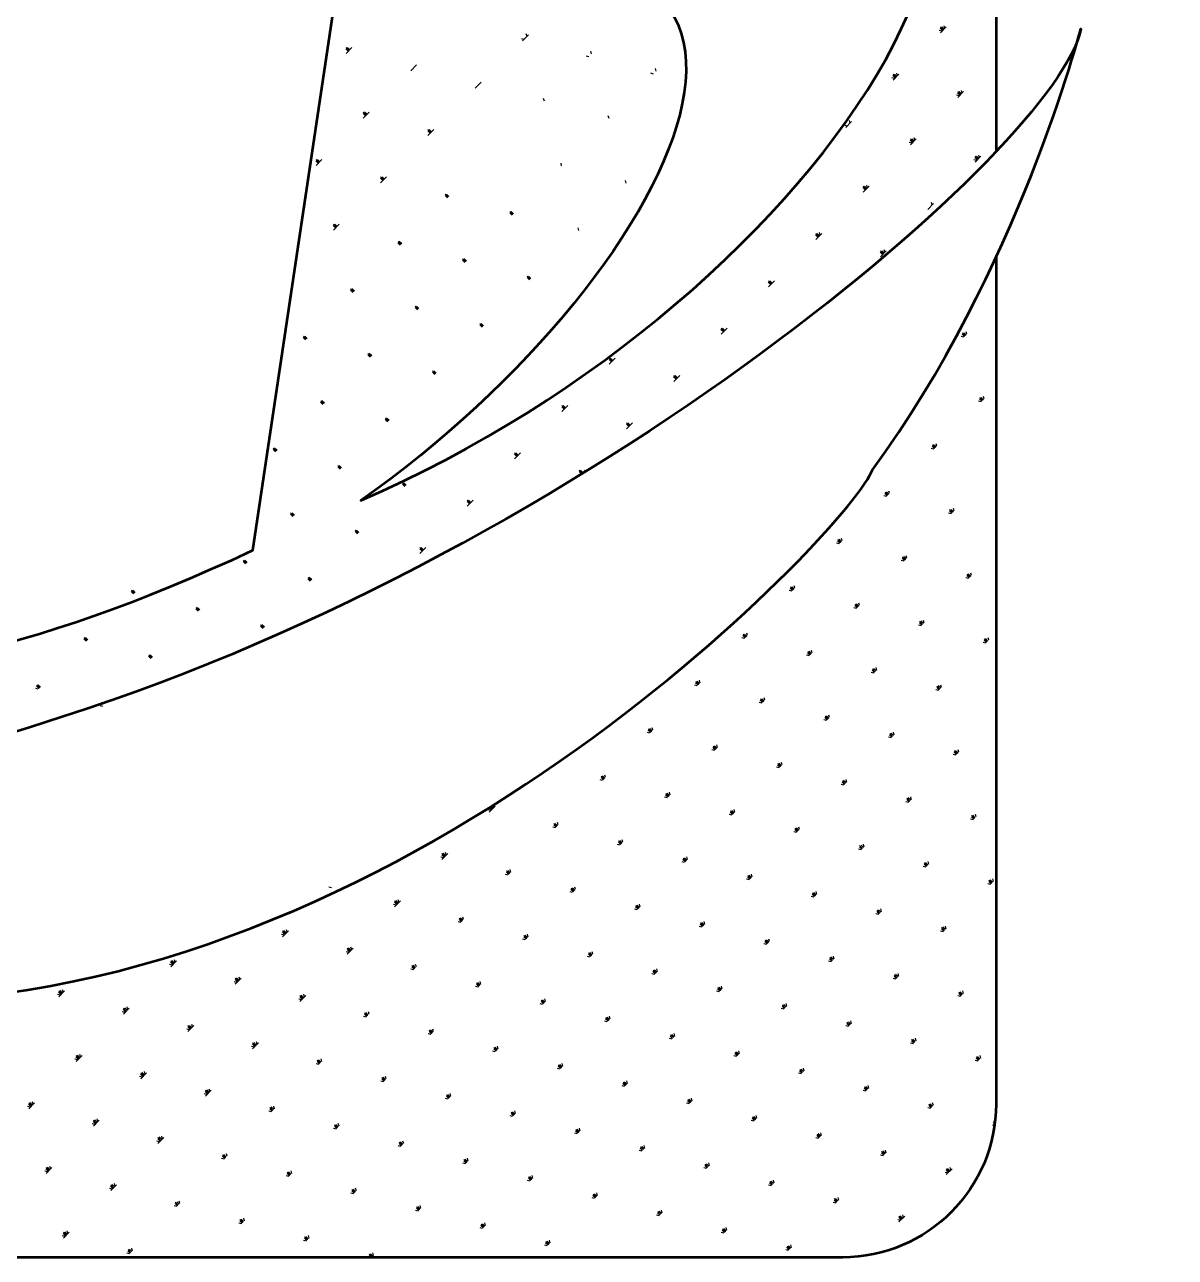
# Model space of a CAD drawing. Extents: x 54907 to 703237, y -798661 to -546661.
# Drawn here: x 483617 to 485242, y -551597 to -549857 of the extents above; entities that cross this region are included whole.
import ezdxf

# ---------------------------------------------------------------- set-up
doc = ezdxf.new("R2010")
doc.units = 0
doc.header["$LTSCALE"] = 1000
doc.header["$MEASUREMENT"] = 0
doc.layers.add('PUB_TITLE', color=4, linetype='Continuous')

msp = doc.modelspace()

# ---------------------------------------------------------------- linework, layer by layer
at = {"layer": 'PUB_TITLE', "color": 4}
for p, q in [((484913.2, -549865.1), (484909.9, -549861.7)), ((484914.3, -549864), (484910.1, -549859.9)), ((484910.1, -549868.2), (484918.5, -549859.9)), ((484915.3, -549863), (484912, -549859.6)), ((484916.4, -549861.9), (484915.4, -549858.3)), ((484322.1, -549877.5), (484318.5, -549876.5)), ((484320.1, -549879.6), (484328.4, -549871.2)), ((484326.3, -549873.3), (484325.3, -549869.6)), ((484912.2, -549866.1), (484908.5, -549865.1)), ((484073.8, -549894.3), (484070.5, -549891)), ((484074.9, -549893.3), (484070.7, -549889.1)), ((484070.7, -549897.5), (484079, -549889.1)), ((484075.9, -549892.2), (484072.6, -549888.9)), ((484417.6, -549897.8), (484416.6, -549894.1)), ((484162, -549921.9), (484170.3, -549913.6)), ((484413.4, -549901.9), (484409.8, -549901)), ((484504.7, -549926.4), (484501.1, -549925.4)), ((484508.9, -549922.2), (484507.9, -549918.6)), ((484845.4, -549932.9), (484841.7, -549932)), ((484846.4, -549931.9), (484843.1, -549928.6)), ((484847.5, -549930.9), (484843.3, -549926.7)), ((484843.3, -549935), (484851.6, -549926.7)), ((484848.5, -549929.8), (484845.2, -549926.5)), ((484849.5, -549928.8), (484848.6, -549925.1)), ((484253.2, -549946.4), (484261.6, -549938)), ((484938.7, -549955.3), (484934.6, -549951.1)), ((484934.6, -549959.5), (484942.9, -549951.1)), ((484939.8, -549954.3), (484936.4, -549950.9)), ((484940.8, -549953.2), (484939.8, -549949.6)), ((484350.8, -549964.6), (484349.8, -549960.9)), ((484936.7, -549957.4), (484933, -549956.4)), ((484937.7, -549956.4), (484934.4, -549953)), ((484098.3, -549985.6), (484094.9, -549982.3)), ((484099.3, -549984.6), (484095.1, -549980.4)), ((484095.1, -549988.7), (484103.5, -549980.4)), ((484100.4, -549983.5), (484097, -549980.2)), ((484442.1, -549989), (484441.1, -549985.4)), ((484778.5, -549999.8), (484774.9, -549998.8)), ((484776.5, -550001.9), (484784.8, -549993.5)), ((484782.7, -549995.6), (484781.7, -549991.9)), ((484189.6, -550010.1), (484186.2, -550006.7)), ((484190.6, -550009), (484186.4, -550004.8)), ((484186.4, -550013.2), (484194.8, -550004.8)), ((484191.6, -550008), (484188.3, -550004.6)), ((484870.9, -550023.2), (484867.5, -550019.8)), ((484871.9, -550022.1), (484867.7, -550018)), ((484867.7, -550026.3), (484876.1, -550018)), ((484873, -550021.1), (484869.6, -550017.7)), ((484874, -550020), (484873, -550016.4)), ((484869.8, -550024.2), (484866.2, -550023.2)), ((484031.4, -550052.4), (484028.1, -550049.1)), ((484032.5, -550051.4), (484028.3, -550047.2)), ((484028.3, -550055.6), (484036.7, -550047.2)), ((484033.5, -550050.3), (484030.2, -550047)), ((484375.2, -550055.9), (484374.3, -550052.2)), ((484961.1, -550048.7), (484957.5, -550047.7)), ((484962.2, -550047.6), (484958.8, -550044.3)), ((484963.2, -550046.6), (484959, -550042.4)), ((484959, -550050.8), (484967.4, -550042.4)), ((484964.2, -550045.5), (484960.9, -550042.2)), ((484965.3, -550044.5), (484964.3, -550040.9)), ((484122.7, -550076.9), (484119.4, -550073.6)), ((484123.8, -550075.8), (484119.6, -550071.7)), ((484119.6, -550080), (484127.9, -550071.7)), ((484124.8, -550074.8), (484121.5, -550071.5)), ((484466.5, -550080.3), (484465.5, -550076.7)), ((484804.1, -550090), (484800.7, -550086.7)), ((484805.1, -550089), (484800.9, -550084.8)), ((484800.9, -550093.1), (484809.3, -550084.8)), ((484806.1, -550087.9), (484802.8, -550084.6)), ((484807.2, -550086.9), (484806.2, -550083.2)), ((484214, -550101.3), (484210.7, -550098)), ((484215.1, -550100.3), (484210.9, -550096.1)), ((484216.1, -550099.3), (484212.8, -550095.9)), ((484898.5, -550111.3), (484897.5, -550107.7)), ((484305.3, -550125.8), (484301.9, -550122.5)), ((484306.3, -550124.8), (484302.2, -550120.6)), ((484307.4, -550123.7), (484304, -550120.4)), ((484892.2, -550117.6), (484900.6, -550109.2)), ((484055.9, -550143.7), (484052.6, -550140.4)), ((484057, -550142.7), (484052.8, -550138.5)), ((484052.8, -550146.8), (484061.1, -550138.5)), ((484058, -550141.6), (484054.7, -550138.3)), ((484399.7, -550147.1), (484398.7, -550143.5)), ((484737.2, -550156.8), (484733.9, -550153.5)), ((484738.3, -550155.8), (484734.1, -550151.6)), ((484734.1, -550160), (484742.5, -550151.6)), ((484739.3, -550154.7), (484736, -550151.4)), ((484740.4, -550153.7), (484739.4, -550150)), ((484147.2, -550168.2), (484143.8, -550164.8)), ((484148.2, -550167.1), (484144.1, -550163)), ((484149.3, -550166.1), (484145.9, -550162.7)), ((484828.5, -550181.3), (484825.2, -550177.9)), ((484829.6, -550180.2), (484825.4, -550176.1)), ((484825.4, -550184.4), (484833.7, -550176.1)), ((484830.6, -550179.2), (484827.3, -550175.8)), ((484831.6, -550178.1), (484830.7, -550174.5)), ((484238.5, -550192.6), (484235.1, -550189.3)), ((484239.5, -550191.6), (484235.3, -550187.4)), ((484240.6, -550190.5), (484237.2, -550187.2)), ((484330.8, -550216), (484326.6, -550211.9)), ((484331.8, -550215), (484328.5, -550211.7)), ((484081.4, -550233.9), (484077.2, -550229.8)), ((484082.5, -550232.9), (484079.1, -550229.6)), ((484329.7, -550217.1), (484326.4, -550213.7)), ((484670.4, -550223.6), (484667.1, -550220.3)), ((484671.5, -550222.6), (484667.3, -550218.4)), ((484667.3, -550226.8), (484675.6, -550218.4)), ((484672.5, -550221.6), (484669.2, -550218.2)), ((484080.4, -550235), (484077, -550231.7)), ((484171.6, -550259.5), (484168.3, -550256.1)), ((484172.7, -550258.4), (484168.5, -550254.2)), ((484173.7, -550257.4), (484170.4, -550254)), ((484262.9, -550283.9), (484259.6, -550280.6)), ((484264, -550282.9), (484259.8, -550278.7)), ((484265, -550281.8), (484261.7, -550278.5)), ((484013.5, -550301.8), (484010.2, -550298.5)), ((484014.6, -550300.8), (484010.4, -550296.6)), ((484015.6, -550299.7), (484012.3, -550296.4)), ((484603.6, -550290.5), (484600.2, -550287.1)), ((484604.6, -550289.4), (484600.5, -550285.2)), ((484600.5, -550293.6), (484608.8, -550285.2)), ((484605.7, -550288.4), (484602.3, -550285)), ((484943.2, -550298.1), (484939.6, -550297.1)), ((484944.2, -550297), (484940.9, -550293.7)), ((484945.3, -550296), (484941.1, -550291.8)), ((484946.3, -550294.9), (484943, -550291.6)), ((484947.4, -550293.9), (484946.4, -550290.2)), ((484104.8, -550326.3), (484101.5, -550322.9)), ((484105.9, -550325.2), (484101.7, -550321.1)), ((484106.9, -550324.2), (484103.6, -550320.8)), ((484445.5, -550332.8), (484442.1, -550329.5)), ((484446.5, -550331.8), (484442.4, -550327.6)), ((484442.4, -550336), (484450.7, -550327.6)), ((484447.6, -550330.7), (484444.2, -550327.4)), ((484196.1, -550350.7), (484192.8, -550347.4)), ((484197.1, -550349.7), (484193, -550345.5)), ((484198.2, -550348.6), (484194.9, -550345.3)), ((484537.8, -550356.2), (484533.6, -550352.1)), ((484533.6, -550360.4), (484542, -550352.1)), ((484538.9, -550355.2), (484535.5, -550351.9)), ((484536.8, -550357.3), (484533.4, -550353.9)), ((484968.7, -550388.3), (484965.4, -550385)), ((484969.8, -550387.3), (484965.6, -550383.1)), ((484970.8, -550386.2), (484967.5, -550382.9)), ((484971.8, -550385.2), (484970.9, -550381.5)), ((484038, -550393.1), (484034.7, -550389.8)), ((484039, -550392.1), (484034.9, -550387.9)), ((484040.1, -550391), (484036.7, -550387.7)), ((484378.7, -550399.6), (484375.3, -550396.3)), ((484379.7, -550398.6), (484375.5, -550394.4)), ((484375.5, -550402.8), (484383.9, -550394.4)), ((484380.8, -550397.6), (484377.4, -550394.2)), ((484967.7, -550389.3), (484964, -550388.4)), ((484129.3, -550417.6), (484125.9, -550414.2)), ((484130.3, -550416.5), (484126.2, -550412.3)), ((484131.4, -550415.5), (484128, -550412.1)), ((484469.9, -550424.1), (484466.6, -550420.8)), ((484471, -550423.1), (484466.8, -550418.9)), ((484466.8, -550427.2), (484475.2, -550418.9)), ((484472, -550422), (484468.7, -550418.7)), ((483971.2, -550459.9), (483967.8, -550456.6)), ((483972.2, -550458.9), (483968, -550454.7)), ((483973.3, -550457.8), (483969.9, -550454.5)), ((484900.8, -550456.2), (484897.2, -550455.2)), ((484901.9, -550455.1), (484898.5, -550451.8)), ((484902.9, -550454.1), (484898.8, -550449.9)), ((484904, -550453), (484900.6, -550449.7)), ((484905, -550452), (484904, -550448.3)), ((484311.8, -550466.5), (484308.5, -550463.1)), ((484312.9, -550465.4), (484308.7, -550461.2)), ((484308.7, -550469.6), (484317.1, -550461.2)), ((484313.9, -550464.4), (484310.6, -550461)), ((484062.5, -550484.4), (484059.1, -550481)), ((484063.5, -550483.3), (484059.3, -550479.2)), ((484064.5, -550482.3), (484061.2, -550478.9)), ((484403.1, -550490.9), (484399.8, -550487.6)), ((484404.2, -550489.9), (484400, -550485.7)), ((484400, -550494.1), (484408.3, -550485.7)), ((484405.2, -550488.8), (484401.9, -550485.5)), ((484988.8, -550479.7), (484988.5, -550479.6)), ((484153.7, -550508.8), (484150.4, -550505.5)), ((484154.8, -550507.8), (484150.6, -550503.6)), ((484155.8, -550506.7), (484152.5, -550503.4)), ((484834, -550523), (484830.4, -550522)), ((484835.1, -550521.9), (484831.7, -550518.6)), ((484836.1, -550520.9), (484831.9, -550516.7)), ((484837.2, -550519.9), (484833.8, -550516.5)), ((484838.2, -550518.8), (484837.2, -550515.2)), ((484245, -550533.3), (484241.7, -550530)), ((484246.1, -550532.2), (484241.9, -550528.1)), ((484241.9, -550536.4), (484250.2, -550528.1)), ((484247.1, -550531.2), (484243.8, -550527.9)), ((484926.3, -550546.4), (484923, -550543.1)), ((484927.4, -550545.4), (484923.2, -550541.2)), ((484928.4, -550544.3), (484925.1, -550541)), ((484929.5, -550543.3), (484928.5, -550539.6)), ((483995.6, -550551.2), (483992.3, -550547.9)), ((483996.7, -550550.2), (483992.5, -550546)), ((483997.7, -550549.1), (483994.4, -550545.8)), ((484925.3, -550547.4), (484921.6, -550546.5)), ((484086.9, -550575.7), (484083.6, -550572.3)), ((484088, -550574.6), (484083.8, -550570.4)), ((484089, -550573.6), (484085.7, -550570.2)), ((484179.2, -550599.1), (484175.1, -550594.9)), ((484175.1, -550603.2), (484183.4, -550594.9)), ((484180.3, -550598), (484176.9, -550594.7)), ((484767.2, -550589.8), (484763.5, -550588.8)), ((484768.2, -550588.8), (484764.9, -550585.4)), ((484769.3, -550587.7), (484765.1, -550583.5)), ((484770.3, -550586.7), (484767, -550583.3)), ((484771.4, -550585.6), (484770.4, -550582)), ((483929.9, -550617), (483925.7, -550612.8)), ((483930.9, -550615.9), (483927.6, -550612.6)), ((484178.2, -550600.1), (484174.9, -550596.8)), ((484858.5, -550614.3), (484854.8, -550613.3)), ((484859.5, -550613.2), (484856.2, -550609.9)), ((484860.6, -550612.2), (484856.4, -550608)), ((484861.6, -550611.1), (484858.3, -550607.8)), ((484862.7, -550610.1), (484861.7, -550606.4)), ((483928.8, -550618), (483925.5, -550614.7)), ((484020.1, -550642.5), (484016.8, -550639.1)), ((484021.1, -550641.4), (484017, -550637.3)), ((484022.2, -550640.4), (484018.8, -550637)), ((484949.8, -550638.7), (484946.1, -550637.7)), ((484950.8, -550637.7), (484947.5, -550634.3)), ((484951.8, -550636.6), (484947.7, -550632.5)), ((484952.9, -550635.6), (484949.5, -550632.2)), ((484953.9, -550634.5), (484953, -550630.9)), ((483770.7, -550660.4), (483767.4, -550657)), ((483771.8, -550659.3), (483767.6, -550655.2)), ((483772.8, -550658.3), (483769.5, -550655)), ((484700.4, -550656.6), (484696.7, -550655.6)), ((484701.4, -550655.6), (484698.1, -550652.2)), ((484702.5, -550654.5), (484698.3, -550650.4)), ((484703.5, -550653.5), (484700.2, -550650.2)), ((484704.6, -550652.5), (484703.6, -550648.8)), ((483862, -550684.8), (483858.7, -550681.5)), ((483863, -550683.8), (483858.9, -550679.6)), ((483864.1, -550682.8), (483860.7, -550679.4)), ((484791.7, -550681.1), (484788, -550680.1)), ((484792.7, -550680), (484789.4, -550676.7)), ((484793.7, -550679), (484789.6, -550674.8)), ((484794.8, -550678), (484791.4, -550674.6)), ((484795.8, -550676.9), (484794.9, -550673.3)), ((484885, -550703.5), (484880.8, -550699.3)), ((484886.1, -550702.4), (484882.7, -550699.1)), ((484887.1, -550701.4), (484886.1, -550697.7)), ((483953.3, -550709.3), (483949.9, -550706)), ((483954.3, -550708.3), (483950.1, -550704.1)), ((483955.4, -550707.2), (483952, -550703.9)), ((484635.6, -550721.4), (484631.5, -550717.2)), ((484636.7, -550720.3), (484633.3, -550717)), ((484637.7, -550719.3), (484636.8, -550715.6)), ((484882.9, -550705.5), (484879.3, -550704.6)), ((484884, -550704.5), (484880.6, -550701.2)), ((483703.9, -550727.2), (483700.6, -550723.9)), ((483704.9, -550726.2), (483700.8, -550722)), ((483706, -550725.1), (483702.6, -550721.8)), ((484633.6, -550723.4), (484629.9, -550722.5)), ((484634.6, -550722.4), (484631.3, -550719.1)), ((484974.2, -550730), (484970.6, -550729)), ((484975.3, -550729), (484971.9, -550725.6)), ((484976.3, -550727.9), (484972.1, -550723.7)), ((484977.3, -550726.9), (484974, -550723.5)), ((484978.4, -550725.8), (484977.4, -550722.2)), ((483795.2, -550751.7), (483791.8, -550748.3)), ((483796.2, -550750.6), (483792, -550746.4)), ((483797.3, -550749.6), (483793.9, -550746.2)), ((484724.8, -550747.9), (484721.2, -550746.9)), ((484725.9, -550746.9), (484722.5, -550743.5)), ((484726.9, -550745.8), (484722.7, -550741.6)), ((484728, -550744.8), (484724.6, -550741.4)), ((484729, -550743.7), (484728, -550740.1)), ((484817.2, -550771.3), (484813.8, -550768)), ((484818.2, -550770.3), (484814, -550766.1)), ((484819.2, -550769.2), (484815.9, -550765.9)), ((484820.3, -550768.2), (484819.3, -550764.5)), ((484567.8, -550789.2), (484564.4, -550785.9)), ((484568.8, -550788.2), (484564.6, -550784)), ((484569.9, -550787.1), (484566.5, -550783.8)), ((484570.9, -550786.1), (484569.9, -550782.4)), ((484816.1, -550772.4), (484812.5, -550771.4)), ((483636, -550795.1), (483632.4, -550794.1)), ((483637.1, -550794), (483633.7, -550790.7)), ((483638.1, -550793), (483633.9, -550788.8)), ((483639.2, -550791.9), (483635.8, -550788.6)), ((484566.7, -550790.3), (484563.1, -550789.3)), ((484907.4, -550796.8), (484903.7, -550795.8)), ((484908.4, -550795.8), (484905.1, -550792.4)), ((484909.5, -550794.7), (484905.3, -550790.6)), ((484910.5, -550793.7), (484907.2, -550790.4)), ((484911.6, -550792.6), (484910.6, -550789)), ((483727.3, -550819.5), (483723.7, -550818.5)), ((483725.5, -550815.6), (483725, -550815.1)), ((483727, -550815.1), (483725.2, -550813.3)), ((483728.6, -550814.5), (483727.1, -550813.1)), ((484658, -550814.7), (484654.4, -550813.8)), ((484659.1, -550813.7), (484655.7, -550810.3)), ((484660.1, -550812.6), (484655.9, -550808.5)), ((484661.1, -550811.6), (484657.8, -550808.3)), ((484662.2, -550810.6), (484661.2, -550806.9)), ((484749.3, -550839.2), (484745.6, -550838.2)), ((484750.3, -550838.1), (484747, -550834.8)), ((484751.4, -550837.1), (484747.2, -550832.9)), ((484752.4, -550836.1), (484749.1, -550832.7)), ((484753.5, -550835), (484752.5, -550831.4)), ((484499.9, -550857.1), (484496.3, -550856.1)), ((484501, -550856), (484497.6, -550852.7)), ((484502, -550855), (484497.8, -550850.8)), ((484503, -550854), (484499.7, -550850.6)), ((484504.1, -550852.9), (484503.1, -550849.3)), ((484844.7, -550859.5), (484843.8, -550855.8)), ((484595.4, -550877.4), (484594.4, -550873.7)), ((484840.6, -550863.6), (484836.9, -550862.7)), ((484841.6, -550862.6), (484838.3, -550859.3)), ((484842.7, -550861.6), (484838.5, -550857.4)), ((484843.7, -550860.5), (484840.4, -550857.2)), ((484591.2, -550881.6), (484587.5, -550880.6)), ((484592.2, -550880.5), (484588.9, -550877.2)), ((484593.3, -550879.5), (484589.1, -550875.3)), ((484594.3, -550878.4), (484591, -550875.1)), ((484931.9, -550888.1), (484928.2, -550887.1)), ((484932.9, -550887.1), (484929.6, -550883.7)), ((484933.9, -550886), (484929.8, -550881.8)), ((484935, -550885), (484931.6, -550881.6)), ((484936, -550883.9), (484935.1, -550880.3)), ((484682.5, -550906), (484678.8, -550905)), ((484683.5, -550905), (484680.2, -550901.6)), ((484684.6, -550903.9), (484680.4, -550899.7)), ((484685.6, -550902.9), (484682.3, -550899.5)), ((484686.6, -550901.8), (484685.7, -550898.2)), ((484433.1, -550923.9), (484429.4, -550922.9)), ((484434.1, -550922.9), (484430.8, -550919.5)), ((484435.2, -550921.8), (484431, -550917.6)), ((484436.2, -550920.8), (484432.9, -550917.4)), ((484437.3, -550919.7), (484436.3, -550916.1)), ((484774.8, -550929.4), (484771.5, -550926.1)), ((484775.8, -550928.4), (484771.7, -550924.2)), ((484776.9, -550927.3), (484773.5, -550924)), ((484777.9, -550926.3), (484776.9, -550922.6)), ((484525.4, -550947.3), (484522.1, -550944)), ((484526.5, -550946.3), (484522.3, -550942.1)), ((484527.5, -550945.2), (484524.2, -550941.9)), ((484528.5, -550944.2), (484527.6, -550940.5)), ((484773.8, -550930.5), (484770.1, -550929.5)), ((484272.9, -550968.4), (484281.3, -550960)), ((484278.1, -550963.1), (484275.6, -550960.6)), ((484279.2, -550962.1), (484278.3, -550958.9)), ((484524.4, -550948.4), (484520.7, -550947.4)), ((484865, -550954.9), (484861.4, -550953.9)), ((484866.1, -550953.9), (484862.7, -550950.5)), ((484867.1, -550952.8), (484862.9, -550948.7)), ((484868.2, -550951.8), (484864.8, -550948.5)), ((484869.2, -550950.7), (484868.2, -550947.1)), ((484275, -550966.3), (484271.3, -550965.3)), ((484276, -550965.2), (484273, -550962.2)), ((484277.1, -550964.2), (484274.3, -550961.4)), ((484615.7, -550972.8), (484612, -550971.9)), ((484616.7, -550971.8), (484613.4, -550968.4)), ((484617.7, -550970.7), (484613.6, -550966.6)), ((484618.8, -550969.7), (484615.4, -550966.4)), ((484619.8, -550968.7), (484618.8, -550965)), ((484956.3, -550979.4), (484952.7, -550978.4)), ((484957.4, -550978.3), (484954, -550975)), ((484958.4, -550977.3), (484954.2, -550973.1)), ((484959.4, -550976.3), (484956.1, -550972.9)), ((484960.5, -550975.2), (484959.5, -550971.6)), ((484366.3, -550990.7), (484362.6, -550989.8)), ((484367.3, -550989.7), (484364, -550986.4)), ((484368.4, -550988.6), (484364.2, -550984.5)), ((484369.4, -550987.6), (484366.1, -550984.3)), ((484370.4, -550986.6), (484369.5, -550982.9)), ((484708, -550996.2), (484704.6, -550992.9)), ((484709, -550995.2), (484704.8, -550991)), ((484710.1, -550994.2), (484706.7, -550990.8)), ((484711.1, -550993.1), (484710.1, -550989.5)), ((484458.6, -551014.1), (484455.3, -551010.8)), ((484459.6, -551013.1), (484455.5, -551008.9)), ((484460.7, -551012.1), (484457.3, -551008.7)), ((484461.7, -551011), (484460.7, -551007.4)), ((484706.9, -550997.3), (484703.3, -550996.3)), ((484209.2, -551032.1), (484205.9, -551028.7)), ((484210.3, -551031), (484206.1, -551026.8)), ((484206.1, -551035.2), (484214.4, -551026.8)), ((484211.3, -551030), (484208, -551026.6)), ((484212.3, -551028.9), (484211.4, -551025.3)), ((484457.5, -551015.2), (484453.9, -551014.2)), ((484798.2, -551021.7), (484794.6, -551020.8)), ((484799.3, -551020.7), (484795.9, -551017.4)), ((484800.3, -551019.7), (484796.1, -551015.5)), ((484801.3, -551018.6), (484798, -551015.3)), ((484802.4, -551017.6), (484801.4, -551013.9)), ((484208.2, -551033.1), (484204.5, -551032.1)), ((484548.8, -551039.7), (484545.2, -551038.7)), ((484549.9, -551038.6), (484546.5, -551035.3)), ((484550.9, -551037.6), (484546.7, -551033.4)), ((484552, -551036.5), (484548.6, -551033.2)), ((484553, -551035.5), (484552, -551031.8)), ((484889.5, -551046.2), (484885.8, -551045.2)), ((484890.5, -551045.2), (484887.2, -551041.8)), ((484891.6, -551044.1), (484887.4, -551039.9)), ((484892.6, -551043.1), (484889.3, -551039.7)), ((484893.7, -551042), (484892.7, -551038.4)), ((484299.4, -551057.6), (484295.8, -551056.6)), ((484300.5, -551056.5), (484297.2, -551053.2)), ((484301.5, -551055.5), (484297.4, -551051.3)), ((484302.6, -551054.4), (484299.2, -551051.1)), ((484303.6, -551053.4), (484302.6, -551049.7)), ((484640.1, -551064.1), (484636.5, -551063.1)), ((484641.2, -551063.1), (484637.8, -551059.7)), ((484642.2, -551062), (484638, -551057.8)), ((484643.2, -551061), (484639.9, -551057.6)), ((484644.3, -551059.9), (484643.3, -551056.3)), ((484982.9, -551068.6), (484978.7, -551064.4)), ((484983.9, -551067.5), (484980.6, -551064.2)), ((484984.9, -551066.5), (484984, -551062.8)), ((484050.1, -551075.5), (484046.4, -551074.5)), ((484390.7, -551082), (484387.1, -551081)), ((484391.8, -551081), (484388.4, -551077.6)), ((484392.8, -551079.9), (484388.6, -551075.8)), ((484393.9, -551078.9), (484390.5, -551075.5)), ((484394.9, -551077.8), (484393.9, -551074.2)), ((484733.5, -551086.5), (484729.3, -551082.3)), ((484734.5, -551085.4), (484731.2, -551082.1)), ((484735.6, -551084.4), (484734.6, -551080.7)), ((484980.8, -551070.7), (484977.1, -551069.7)), ((484981.8, -551069.6), (484978.5, -551066.3)), ((484141.3, -551099.9), (484137.7, -551098.9)), ((484142.4, -551098.9), (484139, -551095.5)), ((484143.4, -551097.8), (484139.3, -551093.7)), ((484139.3, -551102), (484147.6, -551093.7)), ((484144.5, -551096.8), (484141.1, -551093.4)), ((484145.5, -551095.7), (484144.5, -551092.1)), ((484484.1, -551104.4), (484479.9, -551100.2)), ((484485.1, -551103.3), (484481.8, -551100)), ((484486.2, -551102.3), (484485.2, -551098.6)), ((484731.4, -551088.6), (484727.7, -551087.6)), ((484732.4, -551087.5), (484729.1, -551084.2)), ((484235.8, -551121.2), (484232.4, -551117.9)), ((484236.8, -551120.2), (484235.8, -551116.6)), ((484482, -551106.5), (484478.4, -551105.5)), ((484483.1, -551105.4), (484479.7, -551102.1)), ((484822.7, -551113), (484819, -551112)), ((484823.7, -551112), (484820.4, -551108.6)), ((484824.8, -551110.9), (484820.6, -551106.8)), ((484825.8, -551109.9), (484822.5, -551106.6)), ((484826.8, -551108.9), (484825.9, -551105.2)), ((483987.4, -551138.1), (483986.4, -551134.5)), ((484232.6, -551124.4), (484229, -551123.4)), ((484233.7, -551123.3), (484230.3, -551120)), ((484234.7, -551122.3), (484230.5, -551118.1)), ((484573.3, -551130.9), (484569.6, -551130)), ((484574.3, -551129.9), (484571, -551126.5)), ((484575.4, -551128.8), (484571.2, -551124.7)), ((484576.4, -551127.8), (484573.1, -551124.5)), ((484577.5, -551126.8), (484576.5, -551123.1)), ((484915, -551136.4), (484911.7, -551133.1)), ((484916, -551135.4), (484911.9, -551131.2)), ((484917.1, -551134.4), (484913.7, -551131)), ((484918.1, -551133.3), (484917.1, -551129.7)), ((483983.2, -551142.3), (483979.6, -551141.3)), ((483984.3, -551141.2), (483980.9, -551137.9)), ((483985.3, -551140.2), (483981.2, -551136)), ((483981.2, -551144.4), (483989.5, -551136)), ((483986.4, -551139.2), (483983, -551135.8)), ((484323.9, -551148.8), (484320.3, -551147.9)), ((484324.9, -551147.8), (484321.6, -551144.5)), ((484326, -551146.7), (484321.8, -551142.6)), ((484327, -551145.7), (484323.7, -551142.4)), ((484328.1, -551144.7), (484327.1, -551141)), ((484665.6, -551154.3), (484662.3, -551151)), ((484666.7, -551153.3), (484662.5, -551149.1)), ((484667.7, -551152.3), (484664.4, -551148.9)), ((484668.7, -551151.2), (484667.8, -551147.6)), ((484913.9, -551137.5), (484910.3, -551136.5)), ((484074.5, -551166.7), (484070.9, -551165.8)), ((484075.6, -551165.7), (484072.2, -551162.4)), ((484076.6, -551164.7), (484072.4, -551160.5)), ((484072.4, -551168.8), (484080.8, -551160.5)), ((484077.7, -551163.6), (484074.3, -551160.3)), ((484078.7, -551162.6), (484077.7, -551158.9)), ((484416.2, -551172.3), (484412.9, -551168.9)), ((484417.3, -551171.2), (484413.1, -551167)), ((484418.3, -551170.2), (484415, -551166.8)), ((484419.4, -551169.1), (484418.4, -551165.5)), ((484664.6, -551155.4), (484660.9, -551154.4)), ((483825.1, -551184.6), (483821.5, -551183.7)), ((483826.2, -551183.6), (483822.8, -551180.3)), ((483827.2, -551182.6), (483823.1, -551178.4)), ((483823.1, -551186.7), (483831.4, -551178.4)), ((483828.3, -551181.5), (483824.9, -551178.2)), ((483829.3, -551180.5), (483828.3, -551176.8)), ((484166.8, -551190.2), (484163.5, -551186.8)), ((484167.9, -551189.1), (484163.7, -551184.9)), ((484168.9, -551188.1), (484165.6, -551184.7)), ((484170, -551187), (484169, -551183.4)), ((484415.2, -551173.3), (484411.5, -551172.3)), ((484755.8, -551179.8), (484752.2, -551178.9)), ((484756.9, -551178.8), (484753.6, -551175.5)), ((484757.9, -551177.8), (484753.8, -551173.6)), ((484759, -551176.7), (484755.6, -551173.4)), ((484760, -551175.7), (484759, -551172)), ((483917.5, -551208.1), (483914.1, -551204.7)), ((483918.5, -551207), (483914.3, -551202.8)), ((483914.3, -551211.2), (483922.7, -551202.8)), ((483919.6, -551206), (483916.2, -551202.6)), ((483920.6, -551204.9), (483919.6, -551201.3)), ((484165.8, -551191.2), (484162.2, -551190.2)), ((484506.5, -551197.8), (484502.8, -551196.8)), ((484507.5, -551196.7), (484504.2, -551193.4)), ((484508.6, -551195.7), (484504.4, -551191.5)), ((484509.6, -551194.6), (484506.3, -551191.3)), ((484510.6, -551193.6), (484509.7, -551189.9)), ((484847.1, -551204.3), (484843.5, -551203.3)), ((484848.2, -551203.3), (484844.8, -551199.9)), ((484849.2, -551202.2), (484845, -551198)), ((484850.3, -551201.2), (484846.9, -551197.8)), ((484851.3, -551200.1), (484850.3, -551196.5)), ((483669.1, -551224.9), (483665, -551220.7)), ((483665, -551229.1), (483673.3, -551220.7)), ((483670.2, -551223.9), (483666.8, -551220.5)), ((483671.2, -551222.8), (483670.2, -551219.2)), ((483916.4, -551209.1), (483912.8, -551208.1)), ((484257.1, -551215.7), (484253.4, -551214.7)), ((484258.1, -551214.6), (484254.8, -551211.3)), ((484259.2, -551213.6), (484255, -551209.4)), ((484260.2, -551212.5), (484256.9, -551209.2)), ((484261.3, -551211.5), (484260.3, -551207.8)), ((484597.7, -551222.2), (484594.1, -551221.2)), ((484598.8, -551221.2), (484595.4, -551217.8)), ((484599.8, -551220.1), (484595.7, -551215.9)), ((484600.9, -551219.1), (484597.5, -551215.7)), ((484601.9, -551218), (484600.9, -551214.4)), ((484941.5, -551225.6), (484938.2, -551222.3)), ((484942.6, -551224.6), (484941.6, -551220.9)), ((483667, -551227), (483663.4, -551226)), ((483668.1, -551226), (483664.7, -551222.6)), ((484007.7, -551233.6), (484004.1, -551232.6)), ((484008.7, -551232.5), (484005.4, -551229.2)), ((484009.8, -551231.5), (484005.6, -551227.3)), ((484005.6, -551235.7), (484014, -551227.3)), ((484010.8, -551230.4), (484007.5, -551227.1)), ((484011.9, -551229.4), (484010.9, -551225.7)), ((484348.4, -551240.1), (484344.7, -551239.1)), ((484349.4, -551239.1), (484346.1, -551235.7)), ((484350.5, -551238), (484346.3, -551233.9)), ((484351.5, -551237), (484348.2, -551233.6)), ((484352.5, -551235.9), (484351.6, -551232.3)), ((484693.2, -551242.5), (484692.2, -551238.8)), ((484938.4, -551228.8), (484934.8, -551227.8)), ((484939.5, -551227.7), (484936.1, -551224.4)), ((484940.5, -551226.7), (484936.3, -551222.5)), ((483758.3, -551251.5), (483754.7, -551250.5)), ((483759.4, -551250.4), (483756, -551247.1)), ((483760.4, -551249.4), (483756.2, -551245.2)), ((483756.2, -551253.6), (483764.6, -551245.2)), ((483761.5, -551248.3), (483758.1, -551245)), ((483762.5, -551247.3), (483761.5, -551243.6)), ((484099, -551258), (484095.3, -551257)), ((484100, -551257), (484096.7, -551253.6)), ((484101.1, -551255.9), (484096.9, -551251.8)), ((484102.1, -551254.9), (484098.8, -551251.5)), ((484103.2, -551253.8), (484102.2, -551250.2)), ((484443.8, -551260.4), (484442.8, -551256.7)), ((484689, -551246.7), (484685.4, -551245.7)), ((484690.1, -551245.6), (484686.7, -551242.3)), ((484691.1, -551244.6), (484686.9, -551240.4)), ((484692.2, -551243.5), (484688.8, -551240.2)), ((483850.6, -551274.9), (483847.3, -551271.5)), ((483851.7, -551273.8), (483847.5, -551269.7)), ((483847.5, -551278), (483855.9, -551269.7)), ((483852.7, -551272.8), (483849.4, -551269.5)), ((483853.8, -551271.8), (483852.8, -551268.1)), ((484194.4, -551278.3), (484193.5, -551274.7)), ((484439.6, -551264.6), (484436, -551263.6)), ((484440.7, -551263.5), (484437.3, -551260.2)), ((484441.7, -551262.5), (484437.6, -551258.3)), ((484442.8, -551261.4), (484439.4, -551258.1)), ((484780.3, -551271.1), (484776.7, -551270.2)), ((484781.3, -551270.1), (484778, -551266.7)), ((484782.4, -551269), (484778.2, -551264.9)), ((484783.4, -551268), (484780.1, -551264.7)), ((484784.5, -551267), (484783.5, -551263.3)), ((483849.6, -551275.9), (483845.9, -551274.9)), ((484190.3, -551282.5), (484186.6, -551281.5)), ((484191.3, -551281.4), (484188, -551278.1)), ((484192.4, -551280.4), (484188.2, -551276.2)), ((484193.4, -551279.3), (484190.1, -551276)), ((484530.9, -551289), (484527.3, -551288.1)), ((484532, -551288), (484528.6, -551284.6)), ((484533, -551286.9), (484528.8, -551282.8)), ((484534.1, -551285.9), (484530.7, -551282.6)), ((484535.1, -551284.9), (484534.1, -551281.2)), ((484872.6, -551294.5), (484869.3, -551291.2)), ((484873.7, -551293.5), (484869.5, -551289.3)), ((484874.7, -551292.5), (484871.4, -551289.1)), ((484875.8, -551291.4), (484874.8, -551287.8)), ((483940.9, -551300.4), (483937.2, -551299.4)), ((483941.9, -551299.3), (483938.6, -551296)), ((483943, -551298.3), (483938.8, -551294.1)), ((483938.8, -551302.5), (483947.1, -551294.1)), ((483944, -551297.3), (483940.7, -551293.9)), ((483945.1, -551296.2), (483944.1, -551292.6)), ((484281.5, -551306.9), (484277.9, -551306)), ((484282.6, -551305.9), (484279.2, -551302.6)), ((484283.6, -551304.9), (484279.5, -551300.7)), ((484284.7, -551303.8), (484281.3, -551300.5)), ((484285.7, -551302.8), (484284.7, -551299.1)), ((484623.2, -551312.4), (484619.9, -551309.1)), ((484624.3, -551311.4), (484620.1, -551307.2)), ((484625.3, -551310.4), (484622, -551307)), ((484626.4, -551309.3), (484625.4, -551305.7)), ((484871.6, -551295.6), (484867.9, -551294.6)), ((483691.5, -551318.3), (483687.8, -551317.3)), ((483692.5, -551317.2), (483689.2, -551313.9)), ((483693.6, -551316.2), (483689.4, -551312)), ((483689.4, -551320.4), (483697.8, -551312)), ((483694.6, -551315.2), (483691.3, -551311.8)), ((483695.7, -551314.1), (483694.7, -551310.5)), ((484032.2, -551324.8), (484028.5, -551323.9)), ((484033.2, -551323.8), (484029.9, -551320.5)), ((484034.2, -551322.8), (484030.1, -551318.6)), ((484035.3, -551321.7), (484032, -551318.4)), ((484036.3, -551320.7), (484035.4, -551317)), ((484374.9, -551329.3), (484370.7, -551325.1)), ((484376, -551328.3), (484372.6, -551324.9)), ((484377, -551327.2), (484376, -551323.6)), ((484622.2, -551313.5), (484618.6, -551312.5)), ((484962.9, -551320), (484959.2, -551319.1)), ((484963.9, -551319), (484960.6, -551315.7)), ((484965, -551318), (484960.8, -551313.8)), ((484966, -551316.9), (484962.7, -551313.6)), ((484967, -551315.9), (484966.1, -551312.2)), ((483782.8, -551342.7), (483779.1, -551341.8)), ((483783.8, -551341.7), (483780.5, -551338.4)), ((483784.9, -551340.7), (483780.7, -551336.5)), ((483780.7, -551344.8), (483789, -551336.5)), ((483785.9, -551339.6), (483782.6, -551336.3)), ((483787, -551338.6), (483786, -551334.9)), ((484125.5, -551347.2), (484121.4, -551343)), ((484126.6, -551346.2), (484123.2, -551342.8)), ((484127.6, -551345.1), (484126.6, -551341.5)), ((484372.8, -551331.4), (484369.2, -551330.4)), ((484373.9, -551330.4), (484370.5, -551327)), ((484713.5, -551338), (484709.8, -551337)), ((484714.5, -551336.9), (484711.2, -551333.6)), ((484715.6, -551335.9), (484711.4, -551331.7)), ((484716.6, -551334.8), (484713.3, -551331.5)), ((484717.7, -551333.8), (484716.7, -551330.1)), ((483876.1, -551365.1), (483872, -551360.9)), ((483872, -551369.3), (483880.3, -551360.9)), ((483877.2, -551364.1), (483873.9, -551360.7)), ((483878.2, -551363), (483877.3, -551359.4)), ((484123.4, -551349.3), (484119.8, -551348.3)), ((484124.5, -551348.3), (484121.1, -551344.9)), ((484464.1, -551355.9), (484460.5, -551354.9)), ((484465.1, -551354.8), (484461.8, -551351.5)), ((484466.2, -551353.8), (484462, -551349.6)), ((484467.2, -551352.7), (484463.9, -551349.4)), ((484468.3, -551351.7), (484467.3, -551348)), ((484804.8, -551362.4), (484801.1, -551361.4)), ((484805.8, -551361.4), (484802.5, -551358)), ((484806.9, -551360.3), (484802.7, -551356.1)), ((484807.9, -551359.3), (484804.6, -551355.9)), ((484808.9, -551358.2), (484808, -551354.6)), ((483626.8, -551383), (483622.6, -551378.8)), ((483622.6, -551387.2), (483630.9, -551378.8)), ((483627.8, -551382), (483624.5, -551378.6)), ((483628.9, -551380.9), (483627.9, -551377.3)), ((483874.1, -551367.2), (483870.4, -551366.2)), ((483875.1, -551366.2), (483871.8, -551362.8)), ((484214.7, -551373.8), (484211.1, -551372.8)), ((484215.8, -551372.7), (484212.4, -551369.4)), ((484216.8, -551371.7), (484212.6, -551367.5)), ((484217.9, -551370.6), (484214.5, -551367.3)), ((484218.9, -551369.6), (484217.9, -551365.9)), ((484556.4, -551379.3), (484553.1, -551375.9)), ((484557.5, -551378.2), (484553.3, -551374)), ((484558.5, -551377.2), (484555.2, -551373.8)), ((484559.6, -551376.1), (484558.6, -551372.5)), ((484900.2, -551382.7), (484899.2, -551379)), ((483624.7, -551385.1), (483621, -551384.1)), ((483625.7, -551384.1), (483622.4, -551380.7)), ((483965.3, -551391.7), (483961.7, -551390.7)), ((483966.4, -551390.6), (483963, -551387.3)), ((483967.4, -551389.6), (483963.3, -551385.4)), ((483968.5, -551388.5), (483965.1, -551385.2)), ((483969.5, -551387.5), (483968.5, -551383.8)), ((484307, -551397.2), (484303.7, -551393.8)), ((484308.1, -551396.1), (484303.9, -551392)), ((484309.1, -551395.1), (484305.8, -551391.7)), ((484310.2, -551394), (484309.2, -551390.4)), ((484555.4, -551380.3), (484551.7, -551379.3)), ((484896, -551386.9), (484892.4, -551385.9)), ((484897.1, -551385.8), (484893.7, -551382.5)), ((484898.1, -551384.8), (484894, -551380.6)), ((484899.2, -551383.7), (484895.8, -551380.4)), ((483716, -551409.6), (483712.3, -551408.6)), ((483717, -551408.5), (483713.7, -551405.2)), ((483718, -551407.5), (483713.9, -551403.3)), ((483713.9, -551411.7), (483722.2, -551403.3)), ((483719.1, -551406.4), (483715.7, -551403.1)), ((483720.1, -551405.4), (483719.2, -551401.7)), ((484057.7, -551415.1), (484054.3, -551411.7)), ((484058.7, -551414), (484054.5, -551409.9)), ((484059.8, -551413), (484056.4, -551409.6)), ((484060.8, -551411.9), (484059.8, -551408.3)), ((484306, -551398.2), (484302.3, -551397.2)), ((484646.7, -551404.8), (484643, -551403.8)), ((484647.7, -551403.7), (484644.4, -551400.4)), ((484648.8, -551402.7), (484644.6, -551398.5)), ((484649.8, -551401.6), (484646.5, -551398.3)), ((484650.8, -551400.6), (484649.9, -551396.9)), ((484986.6, -551411.1), (484983.7, -551410.3)), ((484987, -551408.9), (484985, -551406.9)), ((484987.2, -551407), (484985.2, -551405.1)), ((484985.2, -551413.4), (484986.5, -551412.2)), ((484987.4, -551405.2), (484987.1, -551404.9)), ((483808.3, -551433), (483804.9, -551429.6)), ((483809.3, -551431.9), (483805.1, -551427.8)), ((483805.1, -551436.1), (483813.5, -551427.8)), ((483810.4, -551430.9), (483807, -551427.6)), ((483811.4, -551429.9), (483810.4, -551426.2)), ((484056.6, -551416.1), (484053, -551415.1)), ((484397.3, -551422.7), (484393.6, -551421.7)), ((484398.3, -551421.6), (484395, -551418.3)), ((484399.4, -551420.6), (484395.2, -551416.4)), ((484400.4, -551419.5), (484397.1, -551416.2)), ((484401.5, -551418.5), (484400.5, -551414.8)), ((484737.9, -551429.2), (484734.3, -551428.3)), ((484739, -551428.2), (484735.6, -551424.8)), ((484740, -551427.1), (484735.9, -551423)), ((484741.1, -551426.1), (484737.7, -551422.8)), ((484742.1, -551425.1), (484741.1, -551421.4)), ((483807.2, -551434), (483803.6, -551433)), ((484147.9, -551440.6), (484144.2, -551439.6)), ((484148.9, -551439.5), (484145.6, -551436.2)), ((484150, -551438.5), (484145.8, -551434.3)), ((484151, -551437.4), (484147.7, -551434.1)), ((484152.1, -551436.4), (484151.1, -551432.8)), ((484488.6, -551447.1), (484484.9, -551446.2)), ((484489.6, -551446.1), (484486.3, -551442.8)), ((484490.6, -551445), (484486.5, -551440.9)), ((484491.7, -551444), (484488.4, -551440.7)), ((484492.7, -551443), (484491.8, -551439.3)), ((484831.3, -551451.6), (484827.1, -551447.4)), ((484832.4, -551450.6), (484829, -551447.2)), ((484833.4, -551449.5), (484832.4, -551445.9)), ((483898.5, -551458.5), (483894.9, -551457.5)), ((483899.6, -551457.4), (483896.2, -551454.1)), ((483900.6, -551456.4), (483896.4, -551452.2)), ((483901.6, -551455.4), (483898.3, -551452)), ((483902.7, -551454.3), (483901.7, -551450.7)), ((484239.2, -551465), (484235.5, -551464.1)), ((484240.2, -551464), (484236.9, -551460.7)), ((484241.3, -551463), (484237.1, -551458.8)), ((484242.3, -551461.9), (484239, -551458.6)), ((484243.4, -551460.9), (484242.4, -551457.2)), ((484581.9, -551469.5), (484577.8, -551465.3)), ((484583, -551468.5), (484579.6, -551465.1)), ((484584, -551467.4), (484583, -551463.8)), ((484829.2, -551453.7), (484825.6, -551452.7)), ((484830.3, -551452.6), (484826.9, -551449.3)), ((483649.1, -551476.4), (483645.5, -551475.4)), ((483650.2, -551475.3), (483646.8, -551472)), ((483651.2, -551474.3), (483647, -551470.1)), ((483647, -551478.5), (483655.4, -551470.1)), ((483652.3, -551473.3), (483648.9, -551469.9)), ((483653.3, -551472.2), (483652.3, -551468.6)), ((483989.8, -551482.9), (483986.1, -551482)), ((483990.8, -551481.9), (483987.5, -551478.6)), ((483991.9, -551480.9), (483987.7, -551476.7)), ((483992.9, -551479.8), (483989.6, -551476.5)), ((483994, -551478.8), (483993, -551475.1)), ((484332.5, -551487.4), (484328.4, -551483.2)), ((484333.6, -551486.4), (484330.3, -551483)), ((484334.6, -551485.3), (484333.7, -551481.7)), ((484579.8, -551471.6), (484576.2, -551470.6)), ((484580.9, -551470.5), (484577.5, -551467.2)), ((484920.5, -551478.1), (484916.9, -551477.2)), ((484921.5, -551477.1), (484918.2, -551473.8)), ((484922.6, -551476.1), (484918.4, -551471.9)), ((484918.4, -551480.2), (484926.8, -551471.9)), ((484923.6, -551475), (484920.3, -551471.7)), ((484924.7, -551474), (484923.7, -551470.3)), ((483740.4, -551500.8), (483736.8, -551499.9)), ((483741.5, -551499.8), (483738.1, -551496.5)), ((483742.5, -551498.8), (483738.3, -551494.6)), ((483738.3, -551502.9), (483746.7, -551494.6)), ((483743.5, -551497.7), (483740.2, -551494.4)), ((483744.6, -551496.7), (483743.6, -551493)), ((484085.3, -551503.2), (484084.3, -551499.6)), ((484330.5, -551489.5), (484326.8, -551488.5)), ((484331.5, -551488.5), (484328.2, -551485.1)), ((484671.1, -551496.1), (484667.5, -551495.1)), ((484672.2, -551495), (484668.8, -551491.7)), ((484673.2, -551494), (484669, -551489.8)), ((484674.3, -551492.9), (484670.9, -551489.6)), ((484675.3, -551491.9), (484674.3, -551488.2)), ((483835.9, -551521.1), (483834.9, -551517.5)), ((484081.1, -551507.4), (484077.4, -551506.4)), ((484082.1, -551506.4), (484078.8, -551503)), ((484083.2, -551505.3), (484079, -551501.1)), ((484084.2, -551504.3), (484080.9, -551500.9)), ((484421.7, -551514), (484418.1, -551513)), ((484422.8, -551512.9), (484419.4, -551509.6)), ((484423.8, -551511.9), (484419.7, -551507.7)), ((484424.9, -551510.8), (484421.5, -551507.5)), ((484425.9, -551509.8), (484424.9, -551506.1)), ((484763.4, -551519.5), (484760.1, -551516.1)), ((484764.5, -551518.4), (484760.3, -551514.2)), ((484765.5, -551517.4), (484762.2, -551514)), ((484766.6, -551516.3), (484765.6, -551512.7)), ((483831.7, -551525.3), (483828, -551524.3)), ((483832.7, -551524.3), (483829.4, -551520.9)), ((483833.8, -551523.2), (483829.6, -551519)), ((483834.8, -551522.2), (483831.5, -551518.8)), ((484172.4, -551531.9), (484168.7, -551530.9)), ((484173.4, -551530.8), (484170.1, -551527.5)), ((484174.4, -551529.8), (484170.3, -551525.6)), ((484175.5, -551528.7), (484172.1, -551525.4)), ((484176.5, -551527.7), (484175.6, -551524)), ((484514.1, -551537.4), (484510.7, -551534)), ((484515.1, -551536.3), (484510.9, -551532.2)), ((484516.2, -551535.3), (484512.8, -551531.9)), ((484517.2, -551534.2), (484516.2, -551530.6)), ((484762.4, -551520.5), (484758.7, -551519.5)), ((483923, -551549.8), (483919.3, -551548.8)), ((483924, -551548.7), (483920.7, -551545.4)), ((483925.1, -551547.7), (483920.9, -551543.5)), ((483926.1, -551546.6), (483922.8, -551543.3)), ((483927.2, -551545.6), (483926.2, -551541.9)), ((484264.7, -551555.3), (484261.3, -551551.9)), ((484265.7, -551554.2), (484261.5, -551550.1)), ((484266.8, -551553.2), (484263.4, -551549.8)), ((484267.8, -551552.1), (484266.8, -551548.5)), ((484513, -551538.4), (484509.4, -551537.4)), ((484853.7, -551545), (484850, -551544)), ((484854.7, -551543.9), (484851.4, -551540.6)), ((484855.8, -551542.9), (484851.6, -551538.7)), ((484851.6, -551547.1), (484859.9, -551538.7)), ((484856.8, -551541.8), (484853.5, -551538.5)), ((484857.9, -551540.8), (484856.9, -551537.1)), ((483673.6, -551567.7), (483669.9, -551566.7)), ((483674.6, -551566.6), (483671.3, -551563.3)), ((483675.7, -551565.6), (483671.5, -551561.4)), ((483671.5, -551569.8), (483679.9, -551561.4)), ((483676.7, -551564.5), (483673.4, -551561.2)), ((483677.8, -551563.5), (483676.8, -551559.8)), ((484015.3, -551573.2), (484012, -551569.8)), ((484016.3, -551572.1), (484012.2, -551568)), ((484017.4, -551571.1), (484014, -551567.8)), ((484018.4, -551570), (484017.5, -551566.4)), ((484263.6, -551556.3), (484260, -551555.3)), ((484604.3, -551562.9), (484600.6, -551561.9)), ((484605.3, -551561.8), (484602, -551558.5)), ((484606.4, -551560.8), (484602.2, -551556.6)), ((484607.4, -551559.7), (484604.1, -551556.4)), ((484608.5, -551558.7), (484607.5, -551555)), ((483765.9, -551591.1), (483762.6, -551587.7)), ((483767, -551590), (483762.8, -551585.9)), ((483768, -551589), (483764.7, -551585.7)), ((483769.1, -551588), (483768.1, -551584.3)), ((484014.3, -551574.2), (484010.6, -551573.2)), ((484354.9, -551580.8), (484351.3, -551579.8)), ((484356, -551579.7), (484352.6, -551576.4)), ((484357, -551578.7), (484352.8, -551574.5)), ((484358, -551577.6), (484354.7, -551574.3)), ((484359.1, -551576.6), (484358.1, -551573)), ((484695.6, -551587.3), (484691.9, -551586.4)), ((484696.6, -551586.3), (484693.3, -551582.9)), ((484697.7, -551585.2), (484693.5, -551581.1)), ((484698.7, -551584.2), (484695.4, -551580.9)), ((484699.8, -551583.2), (484698.8, -551579.5)), ((483764.9, -551592.1), (483761.2, -551591.2)), ((484106, -551597.1), (484103.2, -551594.3)), ((484107.6, -551596.6), (484103.4, -551592.4)), ((484108.7, -551595.6), (484105.3, -551592.2)), ((484109.7, -551594.5), (484108.7, -551590.9))]:
    msp.add_line(p, q, dxfattribs=at)
at = {"layer": 'PUB_TITLE', "color": 4, "lineweight": 53}
for points, knots in [([(482207.3, -550215.1), (482207.3, -549625.2), (482207.3, -549032.2), (482207.3, -549032.2), (482207.3, -548913), (482304.8, -548815.5), (482424.1, -548815.5), (482424.1, -548815.5), (484772.1, -548815.5), (484772.1, -548815.5), (484891.3, -548815.5), (484988.8, -548913), (484988.8, -549032.2), (484988.8, -549032.2), (484988.8, -549510.9), (484988.8, -550036)], [6.497483, 6.497483, 6.497483, 6.497483, 7, 7, 7, 8, 8, 8, 9, 9, 9, 10, 10, 10, 10.451509, 10.451509, 10.451509, 10.451509]), ([(484615.7, -549416.9), (485242, -549517.5), (484743.2, -550249.2), (484091.6, -550528.3), (484551.4, -550206.1), (484853.4, -549600), (484058.8, -549797.8), (484058.8, -549797.8), (483939.3, -550598.8), (483939.3, -550598.8), (483617.2, -550749.2), (483386, -550786.8), (483236.6, -550768), (483236.6, -550768), (483346.2, -549915.3), (483346.2, -549915.3), (482803.2, -549917.8), (482098.5, -550337.3), (482007.7, -550373.2), (482738.1, -549766.8), (483717.9, -549272.7), (484615.7, -549416.9)], [0, 0, 0, 0, 1, 1, 1, 2, 2, 2, 3, 3, 3, 4, 4, 4, 5, 5, 5, 6, 6, 6, 7, 7, 7, 7]), ([(483205.3, -550527.3), (483205.3, -550527.3), (482669.1, -551162.6), (483669.6, -550834.1), (484414.3, -550596.9), (485076.3, -550027.7), (485108.4, -549862.5), (485108.4, -549862.5), (485020.7, -550204.9), (484814, -550485.3), (484792.1, -550555), (484177.7, -551217.1), (483450, -551235.2), (483007, -551256.5), (482653.8, -550940.8), (483205.3, -550527.3)], [0, 0, 0, 0, 1, 1, 1, 2, 2, 2, 3, 3, 3, 4, 4, 4, 5, 5, 5, 5]), ([(484988.8, -550185), (484988.8, -550779), (484988.8, -551380.3), (484988.8, -551380.3), (484988.8, -551499.5), (484891.3, -551597.1), (484772.1, -551597.1), (484772.1, -551597.1), (482424.1, -551597.1), (482424.1, -551597.1), (482304.8, -551597.1), (482207.3, -551499.5), (482207.3, -551380.3), (482207.3, -551380.3), (482207.3, -550836.6), (482207.3, -550272.4)], [2.493971, 2.493971, 2.493971, 2.493971, 3, 3, 3, 4, 4, 4, 5, 5, 5, 6, 6, 6, 6.481204, 6.481204, 6.481204, 6.481204])]:
    msp.add_open_spline(points, degree=3, knots=knots, dxfattribs=at)

doc.saveas('drawing.dxf')
